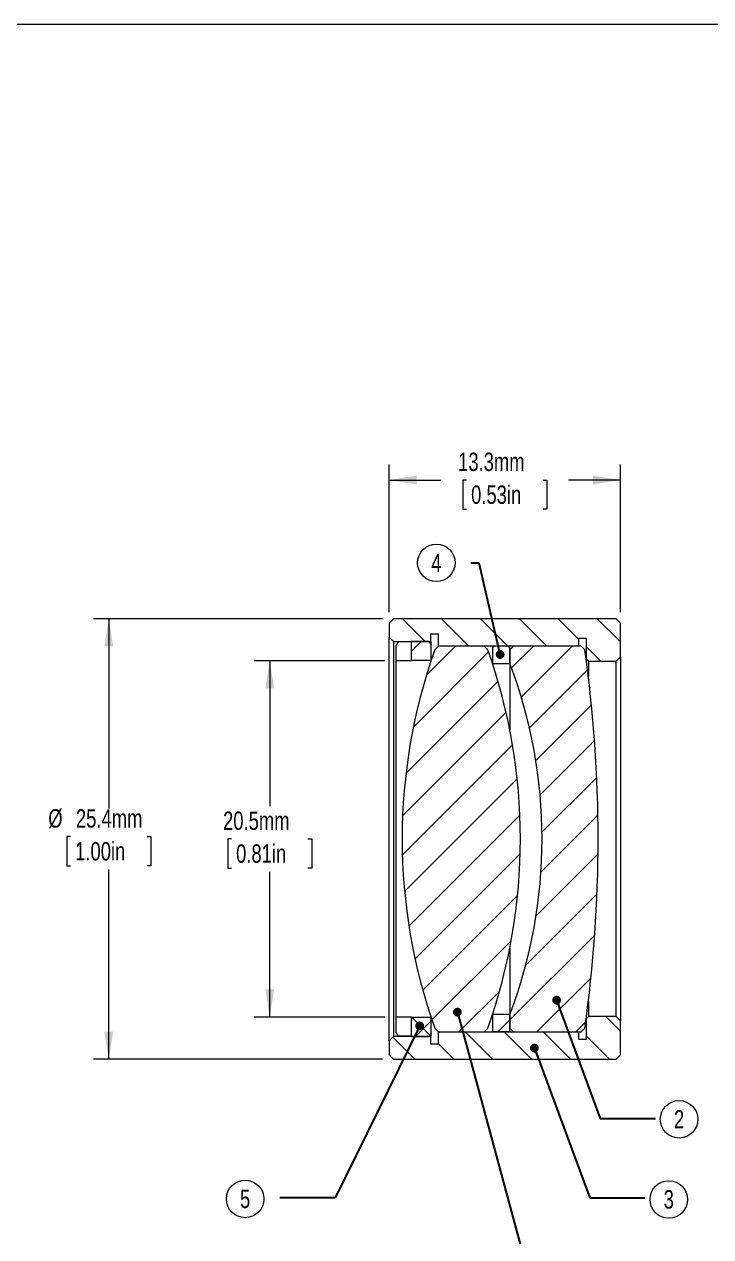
# Model space of a CAD drawing. Header units: millimetres. Extents: x 2 to 278, y 1 to 215.
# Drawn here: x 129.1 to 208.3, y 74.8 to 214.6 of the extents above; entities that cross this region are included whole.
import ezdxf

# ---------------------------------------------------------------- set-up
doc = ezdxf.new("R2010")
doc.units = ezdxf.units.MM
doc.styles.add('SLDTEXTSTYLE0', font='TXT', dxfattribs={"width": 0.75})
doc.dimstyles.new('SLDDIMSTYLE0', dxfattribs={"dimtxt": 2.116667, "dimasz": 3.175, "dimexe": 0, "dimexo": 0.0625, "dimgap": 0.529167, "dimtad": 0, "dimtih": 1, "dimtoh": 1, "dimdec": 1, "dimlfac": 0.5, "dimrnd": 1e-09, "dimzin": 12, "dimdsep": 46, "dimtxsty": 'SLDTEXTSTYLE0', "dimsah": 1, "dimcen": 0.09, "dimadec": 0, "dimazin": 3, "dimtfac": 1, "dimtdec": 1, "dimtofl": 0, "dimtmove": 0, "dimatfit": 3, "dimfxl": 1, "dimfrac": 2, "dimtolj": 1, "dimtzin": 12, "dimarcsym": 0})
doc.dimstyles.new('SLDDIMSTYLE1', dxfattribs={"dimtxt": 0.18, "dimasz": 1.016, "dimexe": 0, "dimexo": 0.0625, "dimgap": 0, "dimtad": 0, "dimtih": 1, "dimtoh": 1, "dimdec": 0, "dimrnd": 1e-09, "dimzin": 0, "dimdsep": 46, "dimtxsty": 'Standard', "dimblk1": 'DOT', "dimblk2": 'DOT', "dimsah": 1, "dimcen": 0.09, "dimadec": 0, "dimazin": 0, "dimtfac": 1.016, "dimtdec": 0, "dimtofl": 0, "dimtmove": 0, "dimatfit": 3, "dimldrblk": 'DOT', "dimfxl": 1, "dimfrac": 2, "dimtolj": 1, "dimtzin": 0, "dimarcsym": 0})

# ---------------------------------------------------------------- blocks, each defined once
blk = doc.blocks.new('_D')
at = {"color": 7, "linetype": 'Continuous', "lineweight": 0}
for p, q in [((170.7, 141.21), (155.64, 141.21)), ((157.42, 141.21), (157.42, 124.46)), ((153, 120.67), (152.57, 120.67)), ((152.57, 120.67), (152.57, 117.31)), ((161.83, 120.67), (162.26, 120.67)), ((162.26, 120.67), (162.26, 117.31)), ((152.57, 117.31), (153, 117.31)), ((157.42, 100.13), (157.42, 116.88)), ((162.26, 117.31), (161.83, 117.31)), ((170.7, 100.13), (155.64, 100.13))]:
    blk.add_line(p, q, dxfattribs=at)
for points in [[(157.42, 141.21), (156.91, 138.04), (157.93, 138.04)], [(157.42, 100.13), (157.93, 103.31), (156.91, 103.31)]]:
    blk.add_solid(points, dxfattribs=at)
at = {"color": 7, "linetype": 'Continuous', "lineweight": 0, "char_height": 2.117, "attachment_point": 1, "style": 'SLDTEXTSTYLE0'}
for s, insert in [('20.5mm', (152.04, 123.83)), ('0.81in', (153.54, 120.04))]:
    blk.add_mtext(s, dxfattribs=dict(at, insert=insert))
blk = doc.blocks.new('_D_1')
at = {"color": 7, "linetype": 'Continuous', "lineweight": 0}
for p, q in [((170.42, 146.07), (137.08, 146.07)), ((138.86, 146.07), (138.86, 124.19)), ((134.44, 120.94), (134.01, 120.94)), ((134.01, 120.94), (134.01, 117.58)), ((143.27, 120.94), (143.7, 120.94)), ((143.7, 120.94), (143.7, 117.58)), ((134.01, 117.58), (134.44, 117.58)), ((143.7, 117.58), (143.27, 117.58)), ((138.86, 95.27), (138.86, 117.15)), ((170.42, 95.27), (137.08, 95.27))]:
    blk.add_line(p, q, dxfattribs=at)
for points in [[(138.86, 146.07), (138.35, 142.9), (139.37, 142.9)], [(138.86, 95.27), (139.37, 98.45), (138.35, 98.45)]]:
    blk.add_solid(points, dxfattribs=at)
at = {"color": 7, "linetype": 'Continuous', "lineweight": 0, "char_height": 2.117, "attachment_point": 1, "style": 'SLDTEXTSTYLE0'}
for s, insert in [('%%c', (131.88, 124.1)), ('25.4mm', (135.07, 124.1)), ('1.00in', (134.98, 120.31))]:
    blk.add_mtext(s, dxfattribs=dict(at, insert=insert))
blk = doc.blocks.new('_D_2')
at = {"color": 7, "linetype": 'Continuous', "lineweight": 0}
for p, q in [((171.18, 146.83), (171.18, 163.85)), ((197.86, 146.83), (197.86, 163.85)), ((171.18, 162.07), (177.15, 162.07)), ((180.11, 162.07), (179.68, 162.07)), ((179.68, 162.07), (179.68, 158.71)), ((188.94, 162.07), (189.37, 162.07)), ((189.37, 162.07), (189.37, 158.71)), ((197.86, 162.07), (191.89, 162.07)), ((179.68, 158.71), (180.11, 158.71)), ((189.37, 158.71), (188.94, 158.71))]:
    blk.add_line(p, q, dxfattribs=at)
for points in [[(171.18, 162.07), (174.36, 161.56), (174.36, 162.58)], [(197.86, 162.07), (194.69, 162.58), (194.69, 161.56)]]:
    blk.add_solid(points, dxfattribs=at)
at = {"color": 7, "linetype": 'Continuous', "lineweight": 0, "char_height": 2.117, "attachment_point": 1, "style": 'SLDTEXTSTYLE0'}
for s, insert in [('13.3mm', (179.14, 165.23)), ('0.53in', (180.64, 161.44))]:
    blk.add_mtext(s, dxfattribs=dict(at, insert=insert))
blk = doc.blocks.new('SW_SYMBOL_C#_4')
at = {"color": 0, "linetype": 'Continuous', "lineweight": 0}
blk.add_circle((800, 500), 800, dxfattribs=at)
at = {"color": 0, "linetype": 'Continuous', "lineweight": 0, "insert": (800, 500), "char_height": 783, "attachment_point": 5, "style": 'SLDTEXTSTYLE0'}
blk.add_mtext('4', dxfattribs=at)
blk = doc.blocks.new('_DOT')
at = {"color": 0, "linetype": 'ByBlock', "lineweight": -2}
blk.add_line((-0.5, 0), (-1, 0), dxfattribs=at)
at = {"color": 0, "linetype": 'ByBlock', "const_width": 0.5}
blk.add_lwpolyline([(-0.25, 0, 1), (0.25, 0, 1)], format="xyb", close=True, dxfattribs=at)
blk = doc.blocks.new('SW_SYMBOL_C#_5')
at = {"color": 0, "linetype": 'Continuous', "lineweight": 0}
blk.add_circle((800, 500), 800, dxfattribs=at)
at = {"color": 0, "linetype": 'Continuous', "lineweight": 0, "insert": (800, 500), "char_height": 783, "attachment_point": 5, "style": 'SLDTEXTSTYLE0'}
blk.add_mtext('5', dxfattribs=at)
blk = doc.blocks.new('SW_SYMBOL_C#_3')
at = {"color": 0, "linetype": 'Continuous', "lineweight": 0}
blk.add_circle((800, 500), 800, dxfattribs=at)
at = {"color": 0, "linetype": 'Continuous', "lineweight": 0, "insert": (800, 500), "char_height": 783, "attachment_point": 5, "style": 'SLDTEXTSTYLE0'}
blk.add_mtext('3', dxfattribs=at)
blk = doc.blocks.new('SW_SYMBOL_C#_2')
at = {"color": 0, "linetype": 'Continuous', "lineweight": 0}
blk.add_circle((800, 500), 800, dxfattribs=at)
at = {"color": 0, "linetype": 'Continuous', "lineweight": 0, "insert": (800, 500), "char_height": 783, "attachment_point": 5, "style": 'SLDTEXTSTYLE0'}
blk.add_mtext('2', dxfattribs=at)

msp = doc.modelspace()

# ---------------------------------------------------------------- hatches: boundary and pattern name
at = {"linetype": 'Continuous', "lineweight": 0}
h = msp.add_hatch(dxfattribs=at)
h.set_pattern_fill('ANSI31', angle=90, style=0)
h.paths.add_polyline_path([(171.69, 146.07), (171.18, 145.56), (171.18, 143.96), (171.69, 143.46), (176.01, 143.46), (176.01, 144.34), (176.83, 144.34), (176.83, 142.94), (193.08, 142.94), (193.08, 143.82), (193.9, 143.82), (193.9, 141.42), (194.16, 141.17), (197.36, 141.17), (197.86, 141.68), (197.86, 145.56), (197.36, 146.07), (190.36, 146.07), (189.9, 146.07), (185.97, 146.07), (184.4, 146.07), (179.22, 146.07), (178.7, 146.07), (178.18, 146.07), (177.35, 146.07)], flags=0)
h = msp.add_hatch(dxfattribs=at)
h.set_pattern_fill('ANSI31', style=0)
edge = h.paths.add_edge_path(flags=0)
edge.add_line((176.89, 142.92), (176.47, 142.5))
edge.add_arc((237.74, 120.67), 65.05, 160.3957, 199.6043)
edge.add_line((176.47, 98.85), (176.89, 98.42))
edge.add_line((176.89, 98.42), (182.14, 98.42))
edge.add_line((182.14, 98.42), (182.56, 98.85))
edge.add_arc((121.28, 120.67), 65.05, 340.3957, 379.6043)
edge.add_line((182.56, 142.5), (182.14, 142.92))
edge.add_line((182.14, 142.92), (176.89, 142.92))
h = msp.add_hatch(dxfattribs=at)
h.set_pattern_fill('ANSI38', style=0)
h.paths.add_polyline_path([(173.75, 141.25), (176.03, 141.25), (176.03, 143.02), (175.78, 143.46), (173.75, 143.46)], flags=0)
h = msp.add_hatch(dxfattribs=at)
h.set_pattern_fill('ANSI38', style=0)
h.paths.add_polyline_path([(185.1, 142.9), (183.1, 142.9), (183.1, 140.92), (185.1, 140.92)], flags=0)
h = msp.add_hatch(dxfattribs=at)
h.set_pattern_fill('ANSI31', style=0)
edge = h.paths.add_edge_path(flags=0)
edge.add_line((193.33, 98.42), (193.75, 98.85))
edge.add_arc((39.25, 120.67), 156.04, 351.9594, 368.0406)
edge.add_line((193.75, 142.5), (193.33, 142.92))
edge.add_line((193.33, 142.92), (185.53, 142.92))
edge.add_line((185.53, 142.92), (185.1, 142.5))
edge.add_line((185.1, 142.5), (185.1, 140.92))
edge.add_arc((131.93, 120.67), 56.9, -20.8494, 20.8494, ccw=False)
edge.add_line((185.1, 100.42), (185.1, 98.85))
edge.add_line((185.1, 98.85), (185.53, 98.42))
edge.add_line((185.53, 98.42), (193.33, 98.42))
h = msp.add_hatch(dxfattribs=at)
h.set_pattern_fill('ANSI31', angle=90, style=0)
h.paths.add_polyline_path([(176.83, 97.01), (176.01, 97.01), (176.01, 97.89), (171.69, 97.89), (171.18, 97.38), (171.18, 95.78), (171.69, 95.27), (181.95, 95.27), (184.24, 95.27), (186.01, 95.27), (187.58, 95.27), (197.36, 95.27), (197.86, 95.78), (197.86, 99.67), (197.36, 100.17), (194.16, 100.17), (193.9, 99.92), (193.9, 97.52), (193.08, 97.52), (193.08, 98.4), (176.83, 98.4)], flags=0)
h = msp.add_hatch(dxfattribs=at)
h.set_pattern_fill('ANSI38', style=0)
h.paths.add_polyline_path([(176.03, 100.1), (173.75, 100.1), (173.75, 97.89), (175.78, 97.89), (176.03, 98.33)], flags=0)
h = msp.add_hatch(dxfattribs=at)
h.set_pattern_fill('ANSI38', style=0)
h.paths.add_polyline_path([(185.1, 100.42), (183.1, 100.42), (183.1, 98.45), (185.1, 98.45)], flags=0)

# ---------------------------------------------------------------- linework, layer by layer
at = {"color": 7, "linetype": 'Continuous', "lineweight": 0}
for p, q in [((1.58, 214.65), (277.99, 214.65)), ((171.18, 145.56), (171.69, 146.07)), ((171.18, 145.56), (171.18, 143.96)), ((177.35, 146.07), (171.69, 146.07)), ((178.18, 146.07), (177.35, 146.07)), ((178.7, 146.07), (178.18, 146.07)), ((179.22, 146.07), (178.7, 146.07)), ((184.4, 146.07), (179.22, 146.07)), ((185.97, 146.07), (184.4, 146.07)), ((189.9, 146.07), (185.97, 146.07)), ((190.36, 146.07), (189.9, 146.07)), ((197.36, 146.07), (190.36, 146.07)), ((197.36, 146.07), (197.86, 145.56)), ((197.86, 141.68), (197.86, 145.56)), ((176.01, 144.34), (176.83, 144.34)), ((176.01, 143.46), (176.01, 144.34)), ((176.83, 144.34), (176.83, 142.94)), ((171.69, 143.46), (171.18, 143.96)), ((171.18, 97.38), (171.18, 143.96)), ((171.69, 143.46), (176.01, 143.46)), ((171.69, 143.46), (171.69, 97.89)), ((172.22, 143.42), (171.97, 142.98)), ((171.97, 142.98), (171.97, 141.21)), ((173.75, 143.42), (172.22, 143.42)), ((173.75, 141.25), (173.75, 143.46)), ((175.78, 143.46), (173.75, 143.46)), ((175.78, 143.46), (176.03, 143.02)), ((176.01, 143.46), (176.01, 143.06)), ((176.03, 141.25), (176.03, 143.02)), ((176.47, 142.5), (176.89, 142.92)), ((176.83, 142.94), (193.08, 142.94)), ((176.83, 142.94), (176.83, 142.86)), ((182.14, 142.92), (176.89, 142.92)), ((182.14, 142.92), (182.56, 142.5)), ((183.1, 142.9), (183.1, 140.92)), ((185.1, 142.9), (183.1, 142.9)), ((185.53, 142.92), (185.1, 142.5)), ((185.1, 140.92), (185.1, 142.9)), ((193.33, 142.92), (185.53, 142.92)), ((193.08, 143.82), (193.9, 143.82)), ((193.08, 142.94), (193.08, 143.82)), ((193.08, 142.94), (193.08, 142.92)), ((193.75, 142.5), (193.33, 142.92)), ((193.9, 143.82), (193.9, 141.42)), ((185.1, 142.5), (185.1, 140.92)), ((194.16, 141.17), (193.9, 141.42)), ((197.86, 141.68), (197.36, 141.17)), ((197.86, 141.68), (197.86, 99.67)), ((171.97, 141.21), (171.97, 100.13)), ((173.75, 141.21), (171.97, 141.21)), ((173.75, 141.21), (173.75, 141.25)), ((176.03, 141.25), (173.75, 141.25)), ((183.1, 140.92), (185.1, 140.92)), ((185.1, 140.92), (185.1, 133.27)), ((194.16, 141.17), (197.36, 141.17)), ((194.16, 141.17), (194.16, 139.43)), ((197.36, 100.17), (197.36, 141.17)), ((185.1, 108.07), (185.1, 100.42)), ((194.16, 101.91), (194.16, 100.17)), ((173.75, 100.13), (171.97, 100.13)), ((171.97, 100.13), (171.97, 98.36)), ((173.75, 100.1), (173.75, 100.13)), ((173.75, 100.1), (176.03, 100.1)), ((173.75, 97.89), (173.75, 100.1)), ((176.03, 98.33), (176.03, 100.1)), ((185.1, 100.42), (183.1, 100.42)), ((183.1, 100.42), (183.1, 98.45)), ((185.1, 98.45), (185.1, 100.42)), ((185.1, 100.42), (185.1, 98.85)), ((193.9, 99.92), (194.16, 100.17)), ((193.9, 99.92), (193.9, 97.52)), ((197.36, 100.17), (194.16, 100.17)), ((197.36, 100.17), (197.86, 99.67)), ((197.86, 95.78), (197.86, 99.67)), ((171.97, 98.36), (172.22, 97.92)), ((173.75, 97.92), (172.22, 97.92)), ((176.03, 98.33), (175.78, 97.89)), ((176.01, 98.28), (176.01, 97.89)), ((176.89, 98.42), (176.47, 98.85)), ((176.83, 98.49), (176.83, 98.4)), ((176.83, 98.4), (176.83, 97.01)), ((193.08, 98.4), (176.83, 98.4)), ((176.89, 98.42), (182.14, 98.42)), ((182.56, 98.85), (182.14, 98.42)), ((183.1, 98.45), (185.1, 98.45)), ((185.1, 98.85), (185.53, 98.42)), ((185.53, 98.42), (193.33, 98.42)), ((193.08, 98.42), (193.08, 98.4)), ((193.08, 97.52), (193.08, 98.4)), ((193.33, 98.42), (193.75, 98.85)), ((171.18, 97.38), (171.69, 97.89)), ((171.18, 97.38), (171.18, 95.78)), ((176.01, 97.89), (171.69, 97.89)), ((173.75, 97.89), (175.78, 97.89)), ((176.01, 97.01), (176.01, 97.89)), ((176.83, 97.01), (176.01, 97.01)), ((193.9, 97.52), (193.08, 97.52)), ((171.69, 95.27), (171.18, 95.78)), ((171.69, 95.27), (181.95, 95.27)), ((181.95, 95.27), (184.24, 95.27)), ((184.24, 95.27), (186.01, 95.27)), ((186.01, 95.27), (187.58, 95.27)), ((187.58, 95.27), (197.36, 95.27)), ((197.86, 95.78), (197.36, 95.27))]:
    msp.add_line(p, q, dxfattribs=at)
for centre, radius, start, end in [((237.74, 120.67), 65.05, 160.3957, 199.6043), ((121.28, 120.67), 65.05, 340.3957, 19.6043), ((39.25, 120.67), 156.04, 351.9594, 8.0406), ((131.93, 120.67), 56.9, 339.1506, 20.8494)]:
    msp.add_arc(centre, radius, start, end, dxfattribs=at)

# ---------------------------------------------------------------- block references
at = {"color": 7, "linetype": 'Continuous', "lineweight": 0, "xscale": 0.0027037109, "yscale": 0.0027037109, "zscale": 0.0027037109}
for name, p in [('SW_SYMBOL_C#_4', (174.47, 151.17)), ('SW_SYMBOL_C#_2', (202.46, 86.98)), ('SW_SYMBOL_C#_5', (152.42, 77.79)), ('SW_SYMBOL_C#_3', (201.27, 77.73))]:
    msp.add_blockref(name, p, dxfattribs=at)

# ---------------------------------------------------------------- dimensions: what is measured, and where the dimension line sits
at = {"color": 7, "linetype": 'Continuous', "lineweight": 0}
dim = msp.add_linear_dim(base=(197.86, 162.07), p1=(171.18, 145.56), p2=(197.86, 145.56), dimstyle='SLDDIMSTYLE0', dxfattribs=at)
dim.commit()
dim.dimension.update_dxf_attribs({"geometry": '_D_2', "text_midpoint": (184.52, 162.07), "dimtype": 160})
dim = msp.add_linear_dim(base=(138.86, 95.27), p1=(171.69, 146.07), p2=(171.69, 95.27), angle=90, text='%%c<>', dimstyle='SLDDIMSTYLE0', dxfattribs=at)
dim.commit()
dim.dimension.update_dxf_attribs({"geometry": '_D_1', "text_midpoint": (138.86, 120.67), "dimtype": 160})
dim = msp.add_linear_dim(base=(157.42, 100.13), p1=(171.97, 141.21), p2=(171.97, 100.13), angle=90, dimstyle='SLDDIMSTYLE0', dxfattribs=at)
dim.commit()
dim.dimension.update_dxf_attribs({"geometry": '_D', "text_midpoint": (157.42, 120.67), "dimtype": 160})

# ---------------------------------------------------------------- leaders
for points in [[(183.99, 141.94), (181.56, 152.48), (180.62, 152.48)], [(190.5, 102.07), (195.54, 88.42), (201.89, 88.42)], [(179.06, 100.69), (187.71, 68.79), (194.06, 68.79)], [(174.71, 99.11), (164.95, 79.27), (158.6, 79.27)], [(187.94, 96.54), (194.34, 79.27), (200.69, 79.27)]]:
    msp.add_leader(points, dimstyle='SLDDIMSTYLE1', dxfattribs=at)

doc.saveas('drawing.dxf')
